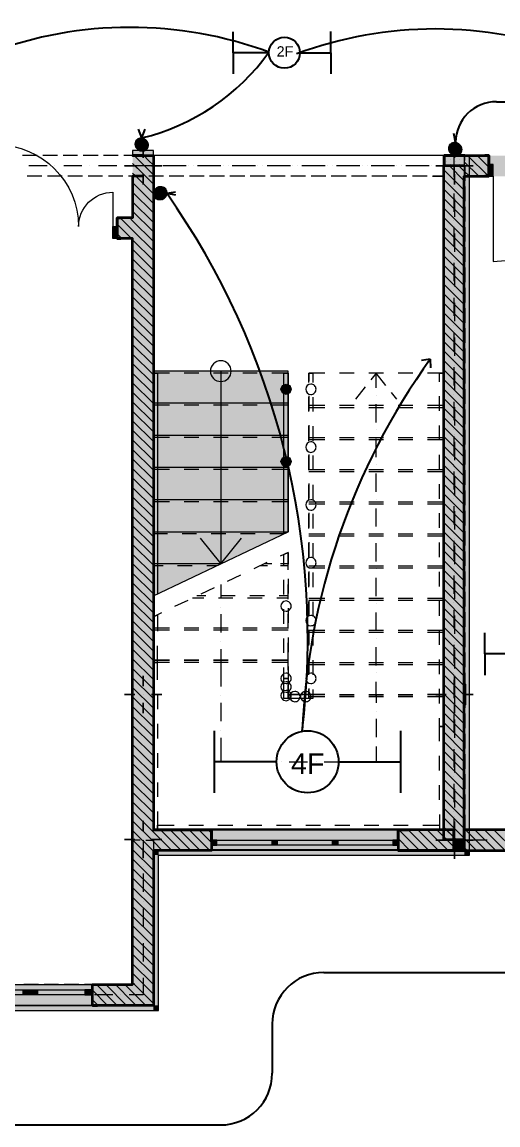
# Model space of a CAD drawing. Header units: inches. Extents: x 206002 to 410047, y 60394 to 83306.
# Drawn here: x 260475 to 265080, y 62708 to 73379 of the extents above; entities that cross this region are included whole.
import ezdxf

# ---------------------------------------------------------------- set-up
doc = ezdxf.new("R2010")
doc.units = ezdxf.units.IN
doc.header["$MEASUREMENT"] = 0
for name, color, linetype in [('LIGHTING', 1, 'Continuous'), ('PDF_Structural - Bearing', 7, 'Continuous'), ('PDF_Structural - Combined', 7, 'Continuous')]:
    doc.layers.add(name, color=color, linetype=linetype)
doc.styles.get("Standard").update_dxf_attribs({"font": 'arial.ttf'})

msp = doc.modelspace()

# ---------------------------------------------------------------- hatches: boundary and pattern name
at = {"layer": 'LIGHTING'}
h = msp.add_hatch(dxfattribs=at)
h.set_pattern_fill('ANSI31', color=1, angle=180)
h.set_pattern_definition([(225, (512847.20538, 143419.25183), (0.08838834765, -0.08838834765), [])])
h.paths.add_polyline_path([(261571, 72195, 0.319475), (261613, 72134), (261655, 72134, 0.319475), (261698, 72195, 1)])
h = msp.add_hatch(dxfattribs=at)
h.set_pattern_fill('ANSI31', color=1, angle=180)
h.set_pattern_definition([(225, (515880.87858, 143376.92848), (0.08838834765, -0.08838834765), [])])
h.paths.add_polyline_path([(264604, 72152, 0.319475), (264647, 72092), (264689, 72092, 0.319475), (264732, 72152, 1)])
h = msp.add_hatch(dxfattribs=at)
h.set_pattern_fill('ANSI31', color=1, angle=90)
h.set_pattern_definition([(135, (333036.76433, -179490.18354), (-0.08838834765, -0.08838834765), [])])
h.paths.add_polyline_path([(261812, 71786, 0.319475), (261752, 71744), (261752, 71702, 0.319475), (261812, 71659, 1)])
at = {"layer": 'PDF_Structural - Bearing', "true_color": 0xffffff, "transparency": 33554559}
for points in [[(264759, 72087), (264754, 72087), (264754, 71987), (264558, 71987), (264558, 72087), (264759, 72087)], [(264759, 72087), (264754, 72087), (264754, 71987), (264558, 71987), (264558, 72087), (264759, 72087)], [(261746, 65565), (262309, 65565), (262309, 65465), (262309, 65414), (262309, 65364), (261746, 65364)], [(262309, 65565), (264114, 65565), (264114, 65465), (264114, 65414), (264114, 65364), (262309, 65364), (262309, 65414), (262309, 65465)], [(264654, 65364), (264114, 65364), (264114, 65414), (264114, 65465), (264114, 65565), (264654, 65565)], [(264754, 65565), (265610, 65565), (265610, 65515), (265610, 65465), (265610, 65364), (264754, 65364)]]:
    msp.add_hatch(color=7, dxfattribs=at).paths.add_polyline_path(points)
at = {"layer": 'PDF_Structural - Combined', "true_color": 0xffffff, "transparency": 33554559}
for points in [[(263029, 69776), (263065, 69791), (263079, 69826), (263065, 69862), (263029, 69876), (262994, 69862), (262979, 69826), (262994, 69791)], [(263029, 69077), (263065, 69091), (263079, 69127), (263065, 69162), (263029, 69177), (262994, 69162), (262979, 69127), (262994, 69091)]]:
    msp.add_hatch(color=7, dxfattribs=at).paths.add_polyline_path(points)

# ---------------------------------------------------------------- linework, layer by layer
at = {"layer": 'LIGHTING'}
for p, q in [((262518, 73082), (262518, 73284)), ((263464, 73082), (263464, 73287)), ((262864, 73082), (262518, 73082)), ((262518, 73082), (262518, 72878)), ((263164, 73082), (263464, 73082)), ((263464, 73082), (263464, 72878)), ((265065, 72607), (271668, 72607)), ((265065, 72607), (265065, 72607)), ((261634, 72259), (261602, 72343)), ((261634, 72259), (261667, 72343)), ((264668, 72216), (264654, 72301)), ((261876, 71723), (261961, 71737)), ((261876, 71723), (261961, 71709)), ((264425, 70119), (264341, 70105)), ((264425, 70119), (264341, 70105)), ((264425, 70119), (264341, 70105)), ((264425, 70119), (264428, 70034)), ((264425, 70119), (264428, 70034)), ((264425, 70119), (264428, 70034)), ((264954, 67265), (264954, 67469)), ((265254, 67265), (264954, 67265)), ((264954, 67265), (264954, 67060)), ((262333, 66522), (262333, 65922)), ((264138, 66522), (264138, 65922)), ((262938, 66222), (262333, 66222)), ((263538, 66222), (264138, 66222)), ((263396, 64184), (265346, 64184)), ((262896, 63684), (262896, 63208)), ((258070, 62708), (262396, 62708))]:
    msp.add_line(p, q, dxfattribs=at)
for centre, radius in [((263014, 73082), 150), ((263238, 66222), 300)]:
    msp.add_circle(centre, radius, dxfattribs=at)
for centre, radius, start, end in [((261522, 69455), 3873, 69.6965, 110.524), ((264474, 69454), 3858, 69.6122, 110.3878), ((261139, 74319), 2119, 283.5077, 324.4782), ((265062, 72216), 392, 89.4707, 180), ((255748, 67413), 7491, 353.1341, 35.1209), ((269815, 66251), 6634, 144.3356, 177.7049), ((263396, 63684), 500, 90, 180), ((262396, 63208), 500, 270, 0)]:
    msp.add_arc(centre, radius, start, end, dxfattribs=at)
at = {"layer": 'PDF_Structural - Bearing', "lineweight": 18}
msp.add_lwpolyline([(271070, 74293), (240590, 74293), (240590, 81254), (237582, 81254), (237582, 74293), (207102, 74293), (207102, 65369), (216627, 65369), (216627, 63865), (261746, 63865), (261746, 65369), (271070, 65369)], close=True, dxfattribs=at)
for points in [[(260232, 71400), (260232, 72190, -0.414212), (261022, 71400, -0.414195), (261355, 71733), (261355, 71400)], [(265032, 71887), (265032, 71064, 0.414237), (265854, 71887)]]:
    msp.add_lwpolyline(points, format="xyb", dxfattribs=at)
for points in [[(261746, 72087), (261746, 72137), (261545, 72137), (261545, 72087), (261654, 72087)], [(261746, 63951), (261746, 63865), (216627, 63865), (216627, 63815), (261796, 63815), (261796, 63865), (261796, 65319), (264754, 65319), (264804, 65319), (264804, 72087), (264754, 72087), (264754, 65369), (261796, 65369), (261746, 65369), (261746, 63865), (261668, 63865)], [(260621, 72087), (260480, 72087)], [(260817, 72087), (260676, 72087)], [(261013, 72087), (260872, 72087)], [(261210, 72087), (261068, 72087)], [(261406, 72087), (261264, 72087)], [(261602, 72087), (261460, 72087)], [(261798, 72087), (261656, 72087)], [(261850, 72087), (261708, 72087)], [(261994, 72087), (261853, 72087)], [(262046, 72087), (261905, 72087)], [(262190, 72087), (262049, 72087)], [(262242, 72087), (262101, 72087)], [(262386, 72087), (262245, 72087)], [(262438, 72087), (262297, 72087)], [(262582, 72087), (262441, 72087)], [(262635, 72087), (262493, 72087)], [(262779, 72087), (262637, 72087)], [(262831, 72087), (262689, 72087)], [(262975, 72087), (262833, 72087)], [(263027, 72087), (262885, 72087)], [(263171, 72087), (263029, 72087)], [(263223, 72087), (263081, 72087)], [(263367, 72087), (263225, 72087)], [(263419, 72087), (263278, 72087)], [(263563, 72087), (263422, 72087)], [(263615, 72087), (263474, 72087)], [(263759, 72087), (263618, 72087)], [(263811, 72087), (263670, 72087)], [(263955, 72087), (263814, 72087)], [(264007, 72087), (263866, 72087)], [(264152, 72087), (264010, 72087)], [(264204, 72087), (264062, 72087)], [(264348, 72087), (264206, 72087)], [(264400, 72087), (264258, 72087)], [(264544, 72087), (264402, 72087)], [(264596, 72087), (264454, 72087)], [(264553, 72087), (264626, 72087)], [(264659, 72087), (264598, 72087)], [(264759, 72039), (264759, 72087), (264650, 72087)], [(264681, 72087), (264754, 72087)], [(264754, 72082), (264754, 72037)], [(264754, 71982), (264754, 71841)], [(264759, 71985), (264759, 71843)], [(260667, 71887), (260525, 71887)], [(260863, 71887), (260721, 71887)], [(261059, 71887), (260917, 71887)], [(261255, 71887), (261114, 71887)], [(261451, 71887), (261310, 71887)], [(261647, 71887), (261506, 71887)], [(261649, 71887), (261545, 71887)], [(261843, 71887), (261702, 71887)], [(261845, 71887), (261704, 71887)], [(262040, 71887), (261898, 71887)], [(262041, 71887), (261900, 71887)], [(262236, 71887), (262094, 71887)], [(262238, 71887), (262096, 71887)], [(262432, 71887), (262290, 71887)], [(262434, 71887), (262292, 71887)], [(262628, 71887), (262486, 71887)], [(262630, 71887), (262488, 71887)], [(262824, 71887), (262683, 71887)], [(262826, 71887), (262684, 71887)], [(263020, 71887), (262879, 71887)], [(263022, 71887), (262881, 71887)], [(263216, 71887), (263075, 71887)], [(263218, 71887), (263077, 71887)], [(263412, 71887), (263271, 71887)], [(263414, 71887), (263273, 71887)], [(263608, 71887), (263467, 71887)], [(263610, 71887), (263469, 71887)], [(263805, 71887), (263663, 71887)], [(263807, 71887), (263665, 71887)], [(264001, 71887), (263859, 71887)], [(264003, 71887), (263861, 71887)], [(264197, 71887), (264055, 71887)], [(264199, 71887), (264057, 71887)], [(264393, 71887), (264252, 71887)], [(264395, 71887), (264253, 71887)], [(264448, 71887), (264553, 71887), (264450, 71887)], [(264553, 71887), (264553, 71841)], [(264558, 71887), (264558, 71841)], [(264553, 71786), (264553, 71645)], [(264558, 71786), (264558, 71645)], [(264754, 71786), (264754, 71644)], [(264759, 71789), (264759, 71647)], [(264553, 71590), (264553, 71449)], [(264558, 71590), (264558, 71449)], [(264754, 71590), (264754, 71448)], [(264759, 71592), (264759, 71451)], [(264553, 71394), (264553, 71253)], [(264558, 71394), (264558, 71253)], [(264754, 71394), (264754, 71252)], [(264759, 71396), (264759, 71255)], [(264553, 71198), (264553, 71056)], [(264558, 71198), (264558, 71056)], [(264754, 71198), (264754, 71056)], [(264759, 71200), (264759, 71059)], [(264553, 71002), (264553, 70860)], [(264558, 71002), (264558, 70860)], [(264754, 71001), (264754, 70860)], [(264759, 71004), (264759, 70863)], [(264553, 70806), (264553, 70664)], [(264558, 70806), (264558, 70664)], [(264754, 70805), (264754, 70664)], [(264759, 70808), (264759, 70666)], [(264553, 70610), (264553, 70468)], [(264558, 70610), (264558, 70468)], [(264754, 70609), (264754, 70468)], [(264759, 70612), (264759, 70470)], [(264553, 70413), (264553, 70272)], [(264558, 70413), (264558, 70272)], [(264754, 70413), (264754, 70272)], [(264759, 70416), (264759, 70274)], [(264553, 70217), (264553, 70076)], [(264558, 70217), (264558, 70076)], [(264754, 70217), (264754, 70076)], [(264759, 70220), (264759, 70078)], [(264553, 70021), (264553, 69880)], [(264558, 70021), (264558, 69880)], [(264754, 70021), (264754, 69879)], [(264759, 70023), (264759, 69882)], [(264553, 69825), (264553, 69684)], [(264558, 69825), (264558, 69684)], [(264754, 69825), (264754, 69683)], [(264759, 69827), (264759, 69686)], [(264553, 69629), (264553, 69487)], [(264558, 69629), (264558, 69487)], [(264754, 69629), (264754, 69487)], [(264759, 69631), (264759, 69490)], [(264553, 69433), (264553, 69291)], [(264558, 69433), (264558, 69291)], [(264754, 69432), (264754, 69291)], [(264759, 69435), (264759, 69293)], [(264553, 69237), (264553, 69095)], [(264558, 69237), (264558, 69095)], [(264754, 69236), (264754, 69095)], [(264759, 69239), (264759, 69097)], [(264553, 69041), (264553, 68899)], [(264558, 69041), (264558, 68899)], [(264754, 69040), (264754, 68899)], [(264759, 69043), (264759, 68901)], [(264553, 68844), (264553, 68703)], [(264558, 68844), (264558, 68703)], [(264754, 68844), (264754, 68703)], [(264759, 68847), (264759, 68705)], [(264553, 68648), (264553, 68507)], [(264558, 68648), (264558, 68507)], [(264754, 68648), (264754, 68507)], [(264759, 68650), (264759, 68509)], [(264553, 68452), (264553, 68311)], [(264558, 68452), (264558, 68311)], [(264754, 68452), (264754, 68310)], [(264759, 68454), (264759, 68313)], [(264553, 68256), (264553, 68114)], [(264558, 68256), (264558, 68114)], [(264754, 68256), (264754, 68114)], [(264759, 68258), (264759, 68117)], [(264553, 68060), (264553, 67918)], [(264558, 68060), (264558, 67918)], [(264754, 68060), (264754, 67918)], [(264759, 68062), (264759, 67921)], [(264553, 67864), (264553, 67722)], [(264558, 67864), (264558, 67722)], [(264754, 67863), (264754, 67722)], [(264759, 67866), (264759, 67724)], [(264553, 67668), (264553, 67526)], [(264558, 67668), (264558, 67526)], [(264754, 67667), (264754, 67526)], [(264759, 67670), (264759, 67528)], [(264553, 67471), (264553, 67330)], [(264558, 67471), (264558, 67330)], [(264754, 67471), (264754, 67330)], [(264759, 67474), (264759, 67332)], [(264553, 67275), (264553, 67134)], [(264558, 67275), (264558, 67134)], [(264754, 67275), (264754, 67134)], [(264759, 67278), (264759, 67136)], [(264553, 67079), (264553, 66938)], [(264558, 67079), (264558, 66938)], [(264754, 67079), (264754, 66937)], [(264759, 67081), (264759, 66940)], [(264553, 66883), (264553, 66742)], [(264558, 66883), (264558, 66742)], [(264754, 66883), (264754, 66741)], [(264759, 66885), (264759, 66744)], [(264553, 66687), (264553, 66546)], [(264558, 66687), (264558, 66546)], [(264754, 66687), (264754, 66545)], [(264759, 66689), (264759, 66548)], [(264553, 66491), (264553, 66349)], [(264558, 66491), (264558, 66349)], [(264754, 66491), (264754, 66349)], [(264759, 66493), (264759, 66352)], [(264553, 66295), (264553, 66153)], [(264558, 66295), (264558, 66153)], [(264754, 66294), (264754, 66153)], [(264759, 66297), (264759, 66155)], [(264553, 66099), (264553, 65957)], [(264558, 66099), (264558, 65957)], [(264754, 66098), (264754, 65957)], [(264759, 66101), (264759, 65959)], [(264553, 65902), (264553, 65761)], [(264558, 65902), (264558, 65761)], [(264754, 65902), (264754, 65761)], [(264759, 65905), (264759, 65763)], [(264553, 65706), (264553, 65565)], [(264558, 65706), (264558, 65565)], [(264754, 65706), (264754, 65565)], [(264759, 65709), (264759, 65567)], [(264843, 65565), (264754, 65565), (264754, 65492)], [(265039, 65565), (264897, 65565)], [(261618, 65465), (261545, 65465), (261545, 65381)], [(261673, 65465), (261746, 65465), (261746, 65379)], [(264553, 65510), (264553, 65465), (264626, 65465)], [(264558, 65510), (264558, 65465), (264631, 65465)], [(264754, 65510), (264754, 65465), (264681, 65465)], [(264759, 65512), (264759, 65465), (264686, 65465)], [(264845, 65364), (264754, 65364), (264754, 65437)], [(261545, 65326), (261545, 65185)], [(261746, 65324), (261746, 65183)], [(265041, 65364), (264899, 65364)], [(261545, 65130), (261545, 64989)], [(261746, 65128), (261746, 64987)], [(261545, 64934), (261545, 64793)], [(261746, 64932), (261746, 64790)], [(261545, 64738), (261545, 64597)], [(261746, 64736), (261746, 64594)], [(261545, 64542), (261545, 64400)], [(261746, 64540), (261746, 64398)], [(261545, 64346), (261545, 64204)], [(261746, 64344), (261746, 64202)], [(261545, 64150), (261545, 64066), (261472, 64066)], [(261746, 64147), (261746, 64006)], [(260633, 64066), (260491, 64066)], [(260829, 64066), (260688, 64066)], [(261025, 64066), (260884, 64066)], [(261221, 64066), (261080, 64066)], [(261418, 64066), (261276, 64066)], [(260633, 63865), (260491, 63865)], [(260829, 63865), (260688, 63865)], [(261025, 63865), (260884, 63865)], [(261221, 63865), (261080, 63865)], [(261418, 63865), (261276, 63865)], [(261614, 63865), (261472, 63865)]]:
    msp.add_lwpolyline(points, dxfattribs=at)
at = {"layer": 'PDF_Structural - Bearing', "lineweight": 0}
for points in [[(261646, 72167), (261646, 72067)], [(264659, 72167), (264659, 72067)], [(261465, 71987), (261565, 71987)], [(261826, 71987), (261726, 71987)], [(264478, 71987), (264578, 71987)], [(264839, 71987), (264739, 71987)], [(261646, 71806), (261646, 71907)], [(264659, 71806), (264659, 71907)], [(261646, 67054), (261646, 66954)], [(264659, 67054), (264659, 66954)], [(264659, 67054), (264659, 66954)], [(261465, 66873), (261565, 66873)], [(261826, 66873), (261726, 66873)], [(264478, 66873), (264578, 66873)], [(264478, 66873), (264578, 66873)], [(264839, 66873), (264739, 66873)], [(264839, 66873), (264739, 66873)], [(261646, 66693), (261646, 66793)], [(264659, 66693), (264659, 66793)], [(264659, 66693), (264659, 66793)], [(261646, 65650), (261646, 65550)], [(264659, 65645), (264659, 65545)], [(261465, 65470), (261565, 65470)], [(261826, 65470), (261726, 65470)], [(264478, 65465), (264578, 65465)], [(264839, 65465), (264739, 65465)], [(261646, 65289), (261646, 65389)], [(264659, 65284), (264659, 65384)]]:
    msp.add_lwpolyline(points, close=True, dxfattribs=at)
at = {"layer": 'PDF_Structural - Bearing', "lineweight": 35}
for points in [[(261646, 72087), (261545, 72087), (261746, 72087), (261746, 71887), (261746, 65565), (262309, 65565), (262309, 65465), (262309, 65414), (262309, 65364), (261746, 65364), (261746, 64066), (261746, 63865), (261156, 63865), (261206, 63865)], [(264754, 72087), (264992, 72087), (264992, 72002), (264992, 71887), (264954, 71887)], [(264759, 72087), (264759, 72087)], [(264759, 72087), (264759, 72087)], [(264992, 72087), (264954, 72087)], [(264754, 71987), (264553, 71987), (264553, 65470), (264754, 65470), (264754, 71887), (264992, 71887), (264992, 72002), (264992, 71887), (264954, 71887), (264992, 71887)], [(261646, 71887), (261545, 71887), (261545, 71485), (261395, 71485), (261432, 71485), (261395, 71485), (261432, 71485)], [(261156, 63865), (261156, 63966), (261156, 64016), (261156, 64066), (261545, 64066), (261545, 71285), (261395, 71285), (261395, 71400), (261395, 71285), (261432, 71285), (261395, 71285)], [(261432, 71285), (261395, 71285), (261395, 71400), (261395, 71485), (261395, 71400), (261395, 71485)], [(262309, 65465), (262309, 65565), (262209, 65565)], [(264114, 65465), (264114, 65565), (264214, 65565)]]:
    msp.add_lwpolyline(points, dxfattribs=at)
at = {"layer": 'PDF_Structural - Bearing', "lineweight": 9}
for points in [[(261746, 71902), (261653, 71994), (261561, 72087), (261646, 72002)], [(261746, 71994), (261699, 72041), (261653, 72087)], [(261746, 72086), (261745, 72087), (261745, 72087)], [(264786, 72087), (264987, 71887)], [(264879, 72087), (264992, 71974)], [(264971, 72087), (264992, 72066)], [(261607, 71948), (261545, 72010), (261646, 71910)], [(261746, 71810), (261669, 71887), (261607, 71948)], [(264553, 71951), (264754, 71751)], [(264610, 71987), (264754, 71843)], [(264702, 71987), (264754, 71935), (264803, 71887)], [(264754, 72027), (264895, 71887)], [(261746, 71717), (261577, 71887), (261561, 71902), (261545, 71918), (261577, 71887)], [(261545, 71826), (261746, 71625)], [(264553, 71859), (264754, 71659)], [(261545, 71734), (261746, 71533)], [(264553, 71767), (264754, 71567)], [(261545, 71641), (261746, 71441)], [(264553, 71675), (264754, 71474)], [(261545, 71549), (261746, 71349)], [(264553, 71583), (264754, 71382)], [(261395, 71423), (261533, 71285)], [(261425, 71485), (261545, 71365), (261746, 71164)], [(261517, 71485), (261545, 71457), (261746, 71257)], [(264553, 71491), (264754, 71290)], [(264553, 71399), (264754, 71198)], [(261395, 71331), (261441, 71285)], [(264553, 71306), (264754, 71106)], [(261545, 71273), (261746, 71072)], [(261545, 71181), (261746, 70980)], [(264553, 71214), (264754, 71014)], [(261545, 71088), (261746, 70888)], [(264553, 71122), (264754, 70921)], [(261545, 70996), (261746, 70796)], [(264553, 71030), (264754, 70829)], [(261545, 70904), (261746, 70704)], [(264553, 70938), (264754, 70737)], [(261545, 70812), (261746, 70611)], [(264553, 70845), (264754, 70645)], [(264553, 70753), (264754, 70553)], [(261545, 70720), (261746, 70519)], [(264553, 70661), (264754, 70461)], [(261545, 70628), (261746, 70427)], [(261545, 70535), (261746, 70335)], [(264553, 70569), (264754, 70369)], [(261545, 70443), (261746, 70243)], [(264553, 70477), (264754, 70276)], [(261545, 70351), (261746, 70151)], [(264553, 70385), (264754, 70184)], [(261545, 70259), (261746, 70058)], [(264553, 70293), (264754, 70092)], [(261545, 70167), (261746, 69966)], [(264553, 70200), (264754, 70000)], [(264553, 70108), (264754, 69908)], [(261545, 70075), (261746, 69874)], [(264553, 70016), (264754, 69815)], [(261545, 69982), (261746, 69782)], [(264553, 69924), (264754, 69723)], [(261545, 69890), (261746, 69690)], [(261545, 69798), (261746, 69598)], [(264553, 69832), (264754, 69631)], [(261545, 69706), (261746, 69505)], [(264553, 69739), (264754, 69539)], [(261545, 69614), (261746, 69413)], [(264553, 69647), (264754, 69447)], [(261545, 69522), (261746, 69321)], [(264553, 69555), (264754, 69355)], [(261545, 69429), (261746, 69229)], [(264553, 69463), (264754, 69263)], [(264553, 69371), (264754, 69170)], [(261545, 69337), (261746, 69137)], [(264553, 69279), (264754, 69078)], [(261545, 69245), (261746, 69045)], [(261545, 69153), (261746, 68952)], [(264553, 69187), (264754, 68986)], [(261545, 69061), (261746, 68860)], [(264553, 69094), (264754, 68894)], [(261545, 68969), (261746, 68768)], [(264553, 69002), (264754, 68802)], [(261545, 68876), (261746, 68676)], [(264553, 68910), (264754, 68709)], [(261545, 68784), (261746, 68584)], [(264553, 68818), (264754, 68617)], [(264553, 68726), (264754, 68525)], [(261545, 68692), (261746, 68492)], [(264553, 68634), (264754, 68433)], [(261545, 68600), (261746, 68399)], [(261545, 68508), (261746, 68307)], [(264553, 68541), (264754, 68341)], [(261545, 68416), (261746, 68215)], [(264553, 68449), (264754, 68249)], [(261545, 68323), (261746, 68123)], [(264553, 68357), (264754, 68156)], [(261545, 68231), (261746, 68031)], [(264553, 68265), (264754, 68064)], [(261545, 68139), (261746, 67939)], [(264553, 68173), (264754, 67972)], [(264553, 68080), (264754, 67880)], [(261545, 68047), (261746, 67846)], [(264553, 67988), (264754, 67788)], [(261545, 67955), (261746, 67754)], [(264553, 67896), (264754, 67696)], [(261545, 67863), (261746, 67662)], [(261545, 67770), (261746, 67570)], [(264553, 67804), (264754, 67603)], [(261545, 67678), (261746, 67478)], [(264553, 67712), (264754, 67511)], [(261545, 67586), (261746, 67386)], [(264553, 67620), (264754, 67419)], [(261545, 67494), (261746, 67293)], [(264553, 67528), (264754, 67327)], [(261545, 67402), (261746, 67201)], [(264553, 67435), (264754, 67235)], [(264553, 67343), (264754, 67143)], [(261545, 67310), (261746, 67109)], [(264553, 67251), (264754, 67050)], [(261545, 67217), (261746, 67017)], [(261545, 67125), (261746, 66925)], [(264553, 67159), (264754, 66958)], [(261545, 67033), (261746, 66833)], [(264553, 67067), (264754, 66866)], [(261545, 66941), (261746, 66740)], [(264553, 66974), (264754, 66774)], [(261545, 66849), (261746, 66648)], [(264553, 66882), (264754, 66682)], [(261545, 66757), (261746, 66556)], [(264553, 66790), (264754, 66590)], [(264553, 66698), (264754, 66497)], [(261545, 66664), (261746, 66464)], [(264553, 66606), (264754, 66405)], [(261545, 66572), (261746, 66372)], [(261545, 66480), (261746, 66280)], [(264553, 66514), (264754, 66313)], [(261545, 66388), (261746, 66187)], [(264553, 66422), (264754, 66221)], [(261545, 66296), (261746, 66095)], [(264553, 66329), (264754, 66129)], [(261545, 66204), (261746, 66003)], [(264553, 66237), (264754, 66037)], [(261545, 66111), (261746, 65911)], [(264553, 66145), (264754, 65944)], [(264553, 66053), (264754, 65852)], [(261545, 66019), (261746, 65819)], [(264553, 65961), (264754, 65760)], [(261545, 65927), (261746, 65727)], [(264553, 65868), (264754, 65668)], [(261545, 65835), (261746, 65634)], [(261545, 65743), (261746, 65542), (261924, 65364)], [(264553, 65776), (264754, 65576)], [(261545, 65651), (261746, 65450), (261832, 65364)], [(264553, 65684), (264754, 65484), (264873, 65364)], [(261545, 65558), (261746, 65358)], [(262016, 65364), (261815, 65565)], [(262108, 65364), (261908, 65565)], [(262200, 65364), (262000, 65565)], [(262292, 65364), (262092, 65565)], [(262309, 65440), (262184, 65565)], [(262309, 65532), (262276, 65565)], [(264320, 65364), (264120, 65565)], [(264412, 65364), (264212, 65565)], [(264504, 65364), (264304, 65565)], [(264597, 65364), (264396, 65565)], [(264654, 65400), (264488, 65565)], [(264553, 65592), (264676, 65470)], [(264654, 65492), (264580, 65565)], [(264965, 65364), (264765, 65565)], [(265058, 65364), (264857, 65565)], [(265150, 65364), (264949, 65565)], [(265242, 65364), (265041, 65565)], [(261545, 65466), (261746, 65266)], [(264228, 65364), (264114, 65479)], [(264553, 65500), (264584, 65470)], [(261545, 65374), (261746, 65174)], [(264136, 65364), (264114, 65387)], [(264781, 65364), (264754, 65392)], [(261545, 65282), (261746, 65081)], [(261545, 65190), (261746, 64989)], [(261545, 65098), (261746, 64897)], [(261545, 65005), (261746, 64805)], [(261545, 64913), (261746, 64713)], [(261545, 64821), (261746, 64621)], [(261545, 64729), (261746, 64528)], [(261545, 64637), (261746, 64436)], [(261545, 64545), (261746, 64344)], [(261545, 64452), (261746, 64252)], [(261545, 64360), (261746, 64160)], [(261545, 64268), (261746, 64068)], [(261746, 63975), (261655, 64066), (261545, 64176)], [(261195, 64066), (261395, 63865)], [(261287, 64066), (261487, 63865)], [(261579, 63865), (261545, 63899), (261379, 64066)], [(261672, 63865), (261545, 63992), (261471, 64066)], [(261746, 63883), (261563, 64066), (261545, 64084)], [(261156, 64012), (261303, 63865)], [(261156, 63920), (261211, 63865)]]:
    msp.add_lwpolyline(points, dxfattribs=at)
at = {"layer": 'PDF_Structural - Bearing', "lineweight": 35}
for points in [[(264558, 71987), (264558, 72087), (264759, 72087), (264558, 72087)], [(264954, 72087), (264992, 72087), (264992, 72002), (264992, 72087)], [(264754, 66974), (264759, 66974), (264759, 66773), (264754, 66773), (264759, 66773), (264759, 66974)], [(264754, 66974), (264759, 66974), (264759, 66773), (264754, 66773), (264759, 66773), (264759, 66974)], [(264114, 65565), (264114, 65465), (264114, 65414), (264114, 65364), (264654, 65364), (264654, 65565)], [(264754, 65364), (265610, 65364), (265610, 65465), (265610, 65515), (265610, 65565), (264754, 65565)], [(264754, 65364), (264654, 65364)]]:
    msp.add_lwpolyline(points, close=True, dxfattribs=at)
at = {"layer": 'PDF_Structural - Bearing', "lineweight": 15}
for points in [[(264580, 72078), (264580, 72078)], [(264580, 72078), (264580, 72078)], [(264580, 72028), (264580, 72028)], [(264580, 72028), (264580, 72028)], [(264624, 72053), (264624, 72053)], [(264624, 72053), (264624, 72053)], [(264667, 72078), (264667, 72078)], [(264667, 72078), (264667, 72078)], [(264667, 72028), (264667, 72028)], [(264667, 72028), (264667, 72028)], [(264711, 72053), (264711, 72053)], [(264711, 72053), (264711, 72053)], [(264624, 72003), (264624, 72003)], [(264624, 72003), (264624, 72003)], [(264711, 72003), (264711, 72003)], [(264711, 72003), (264711, 72003)], [(264754, 66965), (264754, 66965)], [(264754, 66965), (264754, 66965)], [(264754, 66965), (264754, 66965)], [(264754, 66965), (264754, 66965)], [(264754, 66914), (264754, 66914)], [(264754, 66914), (264754, 66914)], [(264754, 66914), (264754, 66914)], [(264754, 66914), (264754, 66914)], [(264754, 66864), (264754, 66864)], [(264754, 66864), (264754, 66864)], [(264754, 66864), (264754, 66864)], [(264754, 66864), (264754, 66864)], [(264754, 66814), (264754, 66814)], [(264754, 66814), (264754, 66814)], [(264754, 66814), (264754, 66814)], [(264754, 66814), (264754, 66814)], [(264667, 65461), (264667, 65461)], [(264667, 65461), (264667, 65461)], [(264711, 65436), (264711, 65436)], [(264711, 65436), (264711, 65436)], [(264667, 65410), (264667, 65410)], [(264667, 65410), (264667, 65410)], [(264711, 65385), (264711, 65385)], [(264711, 65385), (264711, 65385)]]:
    msp.add_lwpolyline(points, dxfattribs=at)
at = {"layer": 'PDF_Structural - Bearing', "lineweight": 20}
for points in [[(264654, 72087), (264654, 71880)], [(260719, 71987), (260542, 71987)], [(260790, 71987), (260790, 71987)], [(261055, 71987), (260878, 71987)], [(261126, 71987), (261126, 71987)], [(261391, 71987), (261214, 71987)], [(261462, 71987), (261462, 71987)], [(261678, 71987), (261545, 71987)], [(261727, 71987), (261550, 71987)], [(261749, 71987), (261749, 71987)], [(261798, 71987), (261798, 71987)], [(262014, 71987), (261838, 71987)], [(262063, 71987), (261886, 71987)], [(262085, 71987), (262085, 71987)], [(262134, 71987), (262134, 71987)], [(262350, 71987), (262174, 71987)], [(262399, 71987), (262222, 71987)], [(262421, 71987), (262421, 71987)], [(262470, 71987), (262470, 71987)], [(262686, 71987), (262509, 71987)], [(262735, 71987), (262558, 71987)], [(262757, 71987), (262757, 71987)], [(262806, 71987), (262806, 71987)], [(263022, 71987), (262846, 71987)], [(263071, 71987), (262894, 71987)], [(263093, 71987), (263093, 71987)], [(263142, 71987), (263142, 71987)], [(263358, 71987), (263182, 71987)], [(263407, 71987), (263231, 71987)], [(263429, 71987), (263429, 71987)], [(263478, 71987), (263478, 71987)], [(263694, 71987), (263518, 71987)], [(263743, 71987), (263566, 71987)], [(263765, 71987), (263765, 71987)], [(263814, 71987), (263814, 71987)], [(264031, 71987), (263854, 71987)], [(264079, 71987), (263902, 71987)], [(264101, 71987), (264101, 71987)], [(264150, 71987), (264150, 71987)], [(264366, 71987), (264190, 71987)], [(264415, 71987), (264239, 71987)], [(264437, 71987), (264437, 71987)], [(264486, 71987), (264486, 71987)], [(264659, 71830), (264659, 71987), (264526, 71987)], [(264659, 71987), (264575, 71987)], [(264654, 71791), (264654, 71791)], [(264654, 71720), (264654, 71544)], [(264659, 71741), (264659, 71741)], [(264659, 71670), (264659, 71493)], [(264654, 71455), (264654, 71455)], [(264659, 71405), (264659, 71405)], [(264654, 71384), (264654, 71208)], [(264659, 71334), (264659, 71157)], [(264654, 71119), (264654, 71119)], [(264659, 71069), (264659, 71069)], [(264654, 71048), (264654, 70872)], [(264659, 70998), (264659, 70821)], [(264654, 70783), (264654, 70783)], [(264654, 70712), (264654, 70536)], [(264659, 70733), (264659, 70733)], [(264659, 70662), (264659, 70485)], [(264654, 70447), (264654, 70447)], [(264654, 70376), (264654, 70200)], [(264659, 70397), (264659, 70397)], [(264659, 70326), (264659, 70149)], [(264654, 70111), (264654, 70111)], [(264654, 70040), (264654, 69863)], [(264659, 70061), (264659, 70061)], [(264659, 69990), (264659, 69813)], [(264654, 69775), (264654, 69775)], [(264654, 69704), (264654, 69528)], [(264659, 69725), (264659, 69725)], [(264659, 69654), (264659, 69477)], [(264654, 69439), (264654, 69439)], [(264654, 69368), (264654, 69191)], [(264659, 69389), (264659, 69389)], [(264659, 69318), (264659, 69141)], [(264654, 69103), (264654, 69103)], [(264659, 69053), (264659, 69053)], [(264654, 69032), (264654, 68855)], [(264659, 68982), (264659, 68805)], [(264654, 68767), (264654, 68767)], [(264654, 68696), (264654, 68519)], [(264659, 68717), (264659, 68717)], [(264659, 68646), (264659, 68469)], [(264654, 68431), (264654, 68431)], [(264654, 68360), (264654, 68183)], [(264659, 68381), (264659, 68381)], [(264659, 68310), (264659, 68133)], [(264654, 68095), (264654, 68095)], [(264654, 68024), (264654, 67847)], [(264659, 68045), (264659, 68045)], [(264659, 67974), (264659, 67797)], [(264654, 67759), (264654, 67759)], [(264654, 67688), (264654, 67511)], [(264659, 67709), (264659, 67709)], [(264659, 67638), (264659, 67461)], [(264654, 67423), (264654, 67423)], [(264654, 67352), (264654, 67175)], [(264659, 67373), (264659, 67373)], [(264659, 67302), (264659, 67125)], [(264654, 67087), (264654, 67087)], [(264654, 67016), (264654, 66839)], [(264659, 67037), (264659, 67037)], [(264659, 66966), (264659, 66789)], [(264654, 66751), (264654, 66751)], [(264659, 66701), (264659, 66701)], [(264654, 66680), (264654, 66503)], [(264659, 66630), (264659, 66453)], [(264654, 66415), (264654, 66415)], [(264654, 66344), (264654, 66167)], [(264659, 66365), (264659, 66365)], [(264659, 66294), (264659, 66117)], [(264654, 66079), (264654, 66079)], [(264654, 66008), (264654, 65831)], [(264659, 66029), (264659, 66029)], [(264659, 65958), (264659, 65781)], [(264654, 65743), (264654, 65743)], [(264654, 65672), (264654, 65465)], [(264659, 65693), (264659, 65693)], [(264659, 65622), (264659, 65465)], [(261646, 65465), (261646, 65299)], [(264976, 65465), (264754, 65465)], [(265047, 65465), (265047, 65465)], [(261646, 65210), (261646, 65210)], [(261646, 65140), (261646, 64963)], [(261646, 64874), (261646, 64874)], [(261646, 64804), (261646, 64627)], [(261646, 64538), (261646, 64538)], [(261646, 64468), (261646, 64291)], [(261646, 64132), (261646, 63966), (261511, 63966)], [(261646, 64202), (261646, 64202)], [(260680, 63966), (260503, 63966)], [(260751, 63966), (260751, 63966)], [(261016, 63966), (260839, 63966)], [(261087, 63966), (261087, 63966)], [(261352, 63966), (261175, 63966)], [(261423, 63966), (261423, 63966)]]:
    msp.add_lwpolyline(points, dxfattribs=at)
at = {"layer": 'PDF_Structural - Bearing', "lineweight": 0}
for points in [[(261646, 71987), (261646, 71987)], [(261646, 71987), (261646, 71987)], [(264659, 71987), (264659, 71987)], [(264659, 71987), (264659, 71987)], [(261646, 66873), (261646, 66873)], [(261646, 66873), (261646, 66873)], [(264659, 66873), (264659, 66873)], [(264659, 66873), (264659, 66873)], [(264659, 66873), (264659, 66873)], [(264659, 66873), (264659, 66873)], [(261646, 65470), (261646, 65470)], [(261646, 65470), (261646, 65470)], [(264659, 65465), (264659, 65465)], [(264659, 65465), (264659, 65465)]]:
    msp.add_lwpolyline(points, dxfattribs=at)
at = {"layer": 'PDF_Structural - Bearing', "lineweight": 20}
for points in [[(264992, 71887), (265032, 71887), (265032, 72002), (264992, 72002)], [(261395, 71285), (261355, 71285), (261355, 71400), (261395, 71400)]]:
    msp.add_lwpolyline(points, close=True, dxfattribs=at)
at = {"layer": 'PDF_Structural - Bearing', "lineweight": 13}
for points in [[(262259, 65565), (262309, 65565), (262209, 65565)], [(264164, 65565), (264114, 65565), (264214, 65565)], [(262359, 65465), (262894, 65465)], [(262894, 65414), (262359, 65414)], [(262944, 65465), (263479, 65465)], [(263479, 65414), (262944, 65414)], [(263529, 65465), (264064, 65465)], [(264064, 65414), (263529, 65414)], [(260041, 64016), (260486, 64016)], [(260486, 63966), (260041, 63966)], [(260623, 64016), (261081, 64016)], [(261081, 63966), (260623, 63966)], [(261156, 63865), (261206, 63865)]]:
    msp.add_lwpolyline(points, dxfattribs=at)
for points in [[(262359, 65465), (262309, 65465), (262309, 65565), (262309, 65465), (262309, 65565), (264114, 65565), (264114, 65465), (264064, 65465), (264064, 65414), (264114, 65414), (264114, 65364), (262309, 65364), (262309, 65414), (262359, 65414)], [(264114, 65465), (264114, 65565)], [(262309, 65414), (262309, 65465)], [(262919, 65465), (262944, 65465), (262944, 65414), (262919, 65414), (262894, 65414), (262894, 65465)], [(263504, 65465), (263529, 65465), (263529, 65414), (263504, 65414), (263479, 65414), (263479, 65465)], [(264114, 65414), (264114, 65465)], [(259351, 64066), (261156, 64066), (261156, 64016), (261156, 63966), (261156, 64016), (261081, 64016), (261081, 63966), (261156, 63966), (261156, 63865), (259351, 63865), (259351, 63966), (259351, 64016)], [(260554, 64016), (260623, 64016), (260623, 63966), (260554, 63966), (260486, 63966), (260486, 64016)]]:
    msp.add_lwpolyline(points, close=True, dxfattribs=at)
at = {"layer": 'PDF_Structural - Bearing', "color": 7, "lineweight": 0, "true_color": 0xffffff, "transparency": 33554559}
for points in [[(261545, 72087), (261545, 72137), (261746, 72087), (261746, 72137)], [(261746, 71887), (261545, 71887), (261746, 72087)], [(261545, 72087), (261746, 72087), (261545, 71887)], [(261545, 71887), (261545, 72087), (261646, 71887), (261646, 72087)], [(264804, 65369), (264754, 65369), (264804, 72087), (264754, 72087)], [(264754, 72087), (264992, 72087), (264754, 71887), (264992, 71887)], [(264992, 71887), (264992, 72087), (265894, 71887), (265894, 72087)], [(264754, 65470), (264553, 65470), (264754, 71987), (264553, 71987)], [(264992, 71887), (265032, 71887), (264992, 72002), (265032, 72002)], [(261545, 71887), (261746, 71887), (261545, 64066), (261746, 64066)], [(261395, 71285), (261395, 71400), (261355, 71285), (261355, 71400)], [(261545, 71285), (261395, 71285), (261545, 71485), (261395, 71485)], [(264754, 66974), (264759, 66974), (264754, 66773), (264759, 66773)], [(264754, 66974), (264759, 66974), (264754, 66773), (264759, 66773)], [(264754, 66974), (264759, 66974), (264754, 66773), (264759, 66773)], [(264754, 66974), (264759, 66974), (264754, 66773), (264759, 66773)], [(262309, 65465), (262309, 65414), (262359, 65465), (262359, 65414)], [(262894, 65414), (262894, 65465), (262359, 65414), (262359, 65465)], [(262919, 65414), (262919, 65465), (262894, 65414), (262894, 65465)], [(262919, 65465), (262919, 65414), (262944, 65465), (262944, 65414)], [(263479, 65414), (263479, 65465), (262944, 65414), (262944, 65465)], [(263504, 65414), (263504, 65465), (263479, 65414), (263479, 65465)], [(263504, 65465), (263504, 65414), (263529, 65465), (263529, 65414)], [(264064, 65414), (264064, 65465), (263529, 65414), (263529, 65465)], [(264114, 65414), (264114, 65465), (264064, 65414), (264064, 65465)], [(264754, 65364), (264654, 65364), (264754, 65470), (264654, 65470)], [(264754, 65364), (264654, 65364), (264754, 65470), (264654, 65470)], [(261796, 65319), (261746, 65369), (261796, 65369)], [(261796, 65319), (261746, 65319), (261746, 65369)], [(261746, 65319), (261796, 65319), (261746, 63865), (261796, 63865)], [(264754, 65369), (264754, 65319), (261796, 65369), (261796, 65319)], [(264754, 65369), (264804, 65319), (264754, 65319)], [(264754, 65369), (264804, 65369), (264804, 65319)], [(259351, 63865), (259351, 64066), (261156, 63865), (261156, 64066)], [(261545, 64066), (261545, 63865), (261156, 64066), (261156, 63865)], [(261545, 64066), (261746, 64066), (261746, 63865)], [(261545, 64066), (261746, 63865), (261545, 63865)], [(260486, 63966), (260486, 64016), (260041, 63966), (260041, 64016)], [(260554, 63966), (260554, 64016), (260486, 63966), (260486, 64016)], [(260554, 64016), (260554, 63966), (260623, 64016), (260623, 63966)], [(261081, 63966), (261081, 64016), (260623, 63966), (260623, 64016)], [(261156, 63966), (261156, 64016), (261081, 63966), (261081, 64016)], [(261746, 63865), (261746, 63815), (216627, 63865), (216627, 63815)], [(261746, 63865), (261796, 63865), (261796, 63815)], [(261746, 63865), (261796, 63815), (261746, 63815)]]:
    msp.add_solid(points, dxfattribs=at)
at = {"layer": 'PDF_Structural - Bearing', "lineweight": 0, "transparency": 33554559}
for points in [[(261545, 72087), (261746, 72087), (261545, 71887), (261746, 71887)], [(264553, 72087), (264754, 72087), (264553, 71887), (264754, 71887)], [(261746, 66974), (261746, 66773), (261545, 66974), (261545, 66773)], [(264754, 66974), (264754, 66773), (264553, 66974), (264553, 66773)], [(261746, 65570), (261746, 65369), (261545, 65570), (261545, 65369)], [(264754, 65570), (264754, 65369), (264553, 65570), (264553, 65369)]]:
    msp.add_solid(points, dxfattribs=at)
at = {"layer": 'PDF_Structural - Combined', "lineweight": 9}
for points in [[(263049, 70002), (261746, 70002), (261746, 67826), (263049, 68447)], [(263029, 69776), (262994, 69791), (262979, 69826), (262994, 69862), (263029, 69876), (263065, 69862), (263079, 69826), (263065, 69791)], [(263029, 69077), (262994, 69091), (262979, 69127), (262994, 69162), (263029, 69177), (263065, 69162), (263079, 69127), (263065, 69091)], [(261746, 67204), (261903, 67204)], [(262044, 67204), (262185, 67204)], [(262327, 67204), (262468, 67204)], [(262610, 67204), (262751, 67204)], [(263009, 67029), (263049, 67029), (263049, 66833), (263009, 66833)], [(263049, 66833), (263049, 66873), (263250, 66873), (263250, 66833)], [(263689, 66853), (263548, 66853)], [(263972, 66853), (263831, 66853)], [(264255, 66853), (264114, 66853)]]:
    msp.add_lwpolyline(points, close=True, dxfattribs=at)
for points in [[(262398, 70102, 0.414379), (262297, 70002, 0.413996), (262398, 69901, 0.414362), (262498, 70002, 0.414745)], [(263220, 69826, 0.41399), (263270, 69776, 0.414722), (263320, 69826, 0.414734), (263270, 69876, 0.414002)], [(263220, 69267, 0.414001), (263270, 69216, 0.414734), (263320, 69267, 0.414734), (263270, 69317, 0.414001)], [(263220, 68707, 0.414001), (263270, 68657, 0.414734), (263320, 68707, 0.414734), (263270, 68757, 0.414002)], [(263220, 68148, 0.414001), (263270, 68098, 0.414734), (263320, 68148, 0.414734), (263270, 68198, 0.414002)], [(263079, 67728, 0.414734), (263029, 67778, 0.414001), (262979, 67728, 0.414002), (263029, 67678, 0.414734)], [(263220, 67588, 0.414001), (263270, 67538, 0.414733), (263320, 67588, 0.414734), (263270, 67638, 0.414001)], [(263079, 67029, 0.414734), (263029, 67079, 0.414001), (262979, 67029, 0.414001), (263029, 66979, 0.414734)], [(263220, 67029, 0.414001), (263270, 66979, 0.414734), (263320, 67029, 0.414734), (263270, 67079, 0.414001)], [(263079, 66946, 0.414734), (263029, 66996, 0.414002), (262979, 66946, 0.414002), (263029, 66896, 0.414734)], [(263079, 66863, 0.414734), (263029, 66913, 0.414002), (262979, 66863, 0.414002), (263029, 66813, 0.414734)], [(263114, 66903, 0.414001), (263064, 66853, 0.414001), (263114, 66803, 0.41478), (263165, 66853, 0.41478)], [(263220, 66903, 0.414002), (263170, 66853, 0.414002), (263220, 66803, 0.414734), (263270, 66853, 0.414734)]]:
    msp.add_lwpolyline(points, format="xyb", close=True, dxfattribs=at)
for points in [[(262398, 70002), (262398, 68137), (262598, 68387)], [(261746, 68447), (263049, 68447), (263009, 68428), (263009, 69982), (263049, 69982), (262893, 69982)], [(261903, 69982), (261746, 69982), (261786, 69982), (261786, 67845), (261746, 67826), (261746, 69982)], [(262185, 69982), (262044, 69982)], [(262468, 69982), (262327, 69982)], [(262751, 69982), (262610, 69982)], [(263049, 69982), (263049, 68447)], [(263406, 69982), (263250, 69982), (263250, 69903)], [(263250, 69893), (263250, 69982), (263290, 69982), (263290, 69893)], [(263689, 69982), (263548, 69982)], [(263972, 69982), (263831, 69982)], [(263996, 69863), (263902, 69982), (263850, 69917)], [(263902, 69841), (263902, 69982)], [(264255, 69982), (264114, 69982)], [(264553, 69903), (264553, 69982), (264397, 69982)], [(264513, 69899), (264513, 69982), (264553, 69982), (264553, 69899)], [(263796, 69849), (263701, 69731)], [(264102, 69731), (264051, 69795)], [(263049, 69691), (261746, 69691)], [(263250, 69762), (263250, 69620)], [(263250, 69610), (263250, 69751)], [(263290, 69751), (263290, 69610)], [(263902, 69770), (263902, 69770)], [(263902, 69505), (263902, 69682)], [(264513, 69616), (264513, 69758)], [(264553, 69620), (264553, 69762)], [(264553, 69758), (264553, 69616)], [(261903, 69671), (261746, 69671)], [(262185, 69671), (262044, 69671)], [(262468, 69671), (262327, 69671)], [(262751, 69671), (262610, 69671)], [(263049, 69671), (262893, 69671)], [(263250, 69671), (263406, 69671)], [(263250, 69651), (263406, 69651)], [(263548, 69671), (263689, 69671)], [(263548, 69651), (263689, 69651)], [(263831, 69671), (263972, 69671)], [(263831, 69651), (263972, 69651)], [(264114, 69671), (264255, 69671)], [(264114, 69651), (264255, 69651)], [(264397, 69671), (264553, 69671)], [(264397, 69651), (264553, 69651)], [(263250, 69479), (263250, 69337)], [(263250, 69327), (263250, 69469)], [(263290, 69469), (263290, 69327)], [(264513, 69333), (264513, 69475)], [(264553, 69337), (264553, 69479)], [(264553, 69475), (264553, 69333)], [(263049, 69380), (261746, 69380)], [(263902, 69434), (263902, 69434)], [(261903, 69360), (261746, 69360)], [(262185, 69360), (262044, 69360)], [(262468, 69360), (262327, 69360)], [(262751, 69360), (262610, 69360)], [(263049, 69360), (262893, 69360)], [(263250, 69360), (263406, 69360)], [(263250, 69340), (263406, 69340)], [(263548, 69360), (263689, 69360)], [(263548, 69340), (263689, 69340)], [(263831, 69360), (263972, 69360)], [(263831, 69340), (263972, 69340)], [(263902, 69169), (263902, 69346)], [(264114, 69360), (264255, 69360)], [(264114, 69340), (264255, 69340)], [(264397, 69360), (264553, 69360)], [(264397, 69340), (264553, 69340)], [(263250, 69196), (263250, 69054)], [(263250, 69044), (263250, 69186)], [(263290, 69186), (263290, 69044)], [(264513, 69050), (264513, 69192)], [(264553, 69054), (264553, 69196)], [(264553, 69192), (264553, 69050)], [(263049, 69069), (261746, 69069)], [(261903, 69049), (261746, 69049)], [(262185, 69049), (262044, 69049)], [(262468, 69049), (262327, 69049)], [(262751, 69049), (262610, 69049)], [(263049, 69049), (262893, 69049)], [(263250, 69049), (263406, 69049)], [(263548, 69049), (263689, 69049)], [(263831, 69049), (263972, 69049)], [(263902, 69098), (263902, 69098)], [(264114, 69049), (264255, 69049)], [(264397, 69049), (264553, 69049)], [(263250, 69029), (263406, 69029)], [(263548, 69029), (263689, 69029)], [(263831, 69029), (263972, 69029)], [(263902, 68833), (263902, 69010)], [(264114, 69029), (264255, 69029)], [(264397, 69029), (264553, 69029)], [(263250, 68913), (263250, 68771)], [(263250, 68761), (263250, 68903)], [(263290, 68903), (263290, 68761)], [(264513, 68767), (264513, 68909)], [(264553, 68771), (264553, 68913)], [(264553, 68909), (264553, 68767)], [(263049, 68758), (261746, 68758)], [(261903, 68738), (261746, 68738)], [(262185, 68738), (262044, 68738)], [(262468, 68738), (262327, 68738)], [(262751, 68738), (262610, 68738)], [(263049, 68738), (262893, 68738)], [(263250, 68738), (263406, 68738)], [(263548, 68738), (263689, 68738)], [(263831, 68738), (263972, 68738)], [(263902, 68762), (263902, 68762)], [(264114, 68738), (264255, 68738)], [(264397, 68738), (264553, 68738)], [(263250, 68718), (263406, 68718)], [(263250, 68630), (263250, 68488)], [(263250, 68478), (263250, 68620)], [(263290, 68620), (263290, 68478)], [(263548, 68718), (263689, 68718)], [(263831, 68718), (263972, 68718)], [(263902, 68497), (263902, 68674)], [(264114, 68718), (264255, 68718)], [(264397, 68718), (264553, 68718)], [(264513, 68484), (264513, 68626)], [(264553, 68488), (264553, 68630)], [(264553, 68626), (264553, 68484)], [(261881, 68427), (261746, 68427)], [(262164, 68427), (262023, 68427)], [(262447, 68427), (262306, 68427)], [(262730, 68427), (262589, 68427)], [(263007, 68427), (262872, 68427)], [(263250, 68427), (263406, 68427)], [(263250, 68407), (263406, 68407)], [(263548, 68427), (263689, 68427)], [(263548, 68407), (263689, 68407)], [(263831, 68427), (263972, 68427)], [(263831, 68407), (263972, 68407)], [(263902, 68426), (263902, 68426)], [(264114, 68427), (264255, 68427)], [(264114, 68407), (264255, 68407)], [(264397, 68427), (264553, 68427)], [(264397, 68407), (264553, 68407)], [(262197, 68387), (262398, 68137), (261746, 68137)], [(263250, 68347), (263250, 68205)], [(263250, 68195), (263250, 68337)], [(263290, 68337), (263290, 68195)], [(263902, 68161), (263902, 68338)], [(264513, 68201), (264513, 68343)], [(264553, 68205), (264553, 68347)], [(264553, 68343), (264553, 68201)], [(263049, 68079), (263049, 68247), (262972, 68210)], [(263009, 68124), (263009, 68228), (263049, 68247), (263049, 68133)], [(261839, 68117), (261746, 68117)], [(262121, 68117), (261980, 68117)], [(262356, 68117), (262263, 68117)], [(262845, 68149), (262717, 68088)], [(262849, 68117), (262776, 68117)], [(262891, 68137), (262818, 68137)], [(263049, 68137), (262976, 68137)], [(263049, 68117), (262976, 68117)], [(263250, 68117), (263406, 68117)], [(263250, 68097), (263406, 68097)], [(263548, 68117), (263689, 68117)], [(263548, 68097), (263689, 68097)], [(263831, 68117), (263972, 68117)], [(263831, 68097), (263972, 68097)], [(263902, 68090), (263902, 68090)], [(264114, 68117), (264255, 68117)], [(264114, 68097), (264255, 68097)], [(264397, 68117), (264553, 68117)], [(264397, 68097), (264553, 68097)], [(262589, 68027), (262461, 67967)], [(263009, 67841), (263009, 67982)], [(263049, 67992), (263049, 67850)], [(263250, 68064), (263250, 67922)], [(263250, 67912), (263250, 68054)], [(263290, 68054), (263290, 67912)], [(263902, 67825), (263902, 68002)], [(264513, 67918), (264513, 68060)], [(264553, 67922), (264553, 68064)], [(264553, 68060), (264553, 67918)], [(262334, 67906), (262206, 67845)], [(262398, 67936), (262398, 67808)], [(263049, 67796), (263049, 67938)], [(262078, 67784), (261951, 67723)], [(262233, 67806), (262124, 67806)], [(262254, 67826), (262166, 67826)], [(262516, 67806), (262375, 67806)], [(262537, 67826), (262396, 67826)], [(262799, 67806), (262658, 67806)], [(262820, 67826), (262679, 67826)], [(263049, 67806), (262941, 67806)], [(263049, 67826), (262962, 67826)], [(263250, 67806), (263406, 67806)], [(263250, 67786), (263406, 67786)], [(263250, 67781), (263250, 67639)], [(263250, 67629), (263250, 67771)], [(263290, 67771), (263290, 67629)], [(263548, 67806), (263689, 67806)], [(263548, 67786), (263689, 67786)], [(263831, 67806), (263972, 67806)], [(263831, 67786), (263972, 67786)], [(264114, 67806), (264255, 67806)], [(264114, 67786), (264255, 67786)], [(264397, 67806), (264553, 67806)], [(264397, 67786), (264553, 67786)], [(264513, 67635), (264513, 67777)], [(264553, 67639), (264553, 67781)], [(264553, 67777), (264553, 67635)], [(261823, 67662), (261746, 67625), (261746, 67486)], [(262398, 67719), (262398, 67719)], [(263009, 67558), (263009, 67699)], [(263049, 67709), (263049, 67567)], [(263049, 67513), (263049, 67655)], [(263902, 67754), (263902, 67754)], [(263902, 67489), (263902, 67666)], [(261746, 67476), (261746, 67625), (261786, 67644), (261786, 67485)], [(262398, 67649), (262398, 67472)], [(261903, 67515), (261746, 67515)], [(261903, 67495), (261746, 67495)], [(262185, 67515), (262044, 67515)], [(262185, 67495), (262044, 67495)], [(262468, 67515), (262327, 67515)], [(262468, 67495), (262327, 67495)], [(262751, 67515), (262610, 67515)], [(262751, 67495), (262610, 67495)], [(263049, 67515), (262893, 67515)], [(263049, 67495), (262893, 67495)], [(263250, 67498), (263250, 67356)], [(263250, 67495), (263406, 67495)], [(263250, 67346), (263250, 67488)], [(263250, 67475), (263406, 67475)], [(263290, 67488), (263290, 67346)], [(263548, 67495), (263689, 67495)], [(263548, 67475), (263689, 67475)], [(263831, 67495), (263972, 67495)], [(263831, 67475), (263972, 67475)], [(264114, 67495), (264255, 67495)], [(264114, 67475), (264255, 67475)], [(264397, 67495), (264553, 67495)], [(264397, 67475), (264553, 67475)], [(264513, 67352), (264513, 67494)], [(264553, 67356), (264553, 67498)], [(264553, 67494), (264553, 67352)], [(261746, 67344), (261746, 67204), (261746, 67131)], [(261903, 67184), (261746, 67184), (261786, 67184), (261786, 67344)], [(261786, 67014), (261786, 67184), (261746, 67184), (261746, 67334)], [(262398, 67383), (262398, 67383)], [(263049, 67110), (263049, 67204), (262893, 67204), (263049, 67204), (263049, 67372)], [(263009, 67275), (263009, 67416)], [(263049, 67426), (263049, 67284)], [(263902, 67418), (263902, 67418)], [(262398, 67313), (262398, 67184), (262398, 66951)], [(263902, 67153), (263902, 67330)], [(261746, 67014), (261746, 67184)], [(262185, 67184), (262044, 67184)], [(262468, 67184), (262327, 67184)], [(262751, 67184), (262610, 67184)], [(263049, 67184), (262893, 67184)], [(263049, 67143), (263049, 67029), (263009, 67029), (263009, 67133)], [(263250, 67215), (263250, 67073)], [(263250, 67063), (263250, 67205)], [(263250, 67184), (263406, 67184)], [(263250, 67164), (263406, 67164)], [(263290, 67205), (263290, 67063)], [(263548, 67184), (263689, 67184)], [(263548, 67164), (263689, 67164)], [(263831, 67184), (263972, 67184)], [(263831, 67164), (263972, 67164)], [(264114, 67184), (264255, 67184)], [(264114, 67164), (264255, 67164)], [(264397, 67184), (264553, 67184)], [(264397, 67164), (264553, 67164)], [(264513, 67069), (264513, 67211)], [(264553, 67073), (264553, 67215)], [(264553, 67211), (264553, 67069)], [(261746, 67024), (261746, 66882)], [(263902, 67082), (263902, 67082)], [(263406, 66873), (263250, 66873), (263049, 66873), (263049, 66968)], [(263250, 66932), (263250, 66853), (263406, 66853), (263250, 66853)], [(263290, 66922), (263290, 66833), (263250, 66833), (263250, 66922)], [(263902, 66853), (263902, 66994)], [(264553, 66853), (264397, 66853), (264553, 66853), (264553, 66932)], [(264513, 66786), (264513, 66928)], [(264553, 66928), (264553, 66786)], [(261746, 66731), (261746, 66872)], [(261786, 66872), (261786, 66731)], [(262398, 66862), (262398, 66862)], [(263548, 66873), (263689, 66873)], [(263831, 66873), (263972, 66873)], [(263902, 66873), (263902, 66791)], [(264114, 66873), (264255, 66873)], [(264553, 66717), (264553, 66873), (264397, 66873)], [(261746, 66741), (261746, 66599)], [(262398, 66791), (262398, 66614)], [(263902, 66707), (263902, 66707)], [(261746, 66448), (261746, 66589)], [(261786, 66589), (261786, 66448)], [(263902, 66636), (263902, 66459)], [(264553, 66645), (264553, 66563), (264513, 66563), (264513, 66645)], [(262398, 66526), (262398, 66526)], [(264513, 66420), (264513, 66563), (264553, 66563), (264553, 66420)], [(264553, 66434), (264553, 66575)], [(261746, 66458), (261746, 66316)], [(262398, 66455), (262398, 66222), (262566, 66222)], [(261746, 66165), (261746, 66306)], [(261786, 66306), (261786, 66165)], [(263902, 66371), (263902, 66222), (263733, 66222)], [(264513, 66137), (264513, 66278)], [(264553, 66151), (264553, 66292)], [(264553, 66278), (264553, 66137)], [(261746, 66175), (261746, 66033)], [(262654, 66222), (262654, 66222)], [(262725, 66222), (262902, 66222)], [(262990, 66222), (262990, 66222)], [(263061, 66222), (263238, 66222)], [(263326, 66222), (263326, 66222)], [(263397, 66222), (263574, 66222)], [(263663, 66222), (263663, 66222)], [(261746, 65882), (261746, 66023)], [(261786, 66023), (261786, 65882)], [(264513, 65854), (264513, 65996)], [(264553, 65868), (264553, 66009)], [(264553, 65996), (264553, 65854)], [(261746, 65892), (261746, 65750)], [(261786, 65740), (261786, 65570), (261746, 65570), (261746, 65740)], [(261746, 65643), (261746, 65570), (261819, 65570)], [(264513, 65713), (264513, 65570), (264352, 65570), (264211, 65570), (264069, 65570), (263928, 65570), (263786, 65570), (263645, 65570), (263503, 65570), (263362, 65570), (263220, 65570), (263079, 65570), (262937, 65570), (262796, 65570), (262654, 65570), (262513, 65570), (262371, 65570), (262230, 65570), (262088, 65570), (261947, 65570), (261786, 65570), (261786, 65610), (261947, 65610)], [(264352, 65610), (264513, 65610), (264513, 65570), (264553, 65570), (264553, 65713)], [(264480, 65570), (264553, 65570), (264553, 65726)], [(262088, 65610), (262230, 65610)], [(262371, 65610), (262513, 65610)], [(262654, 65610), (262796, 65610)], [(262937, 65610), (263079, 65610)], [(263220, 65610), (263362, 65610)], [(263503, 65610), (263645, 65610)], [(263786, 65610), (263928, 65610)], [(264069, 65610), (264211, 65610)]]:
    msp.add_lwpolyline(points, dxfattribs=at)
at = {"layer": 'PDF_Structural - Combined', "color": 7, "lineweight": 0, "true_color": 0xffffff, "transparency": 33554559}
for points in [[(263049, 70002), (261746, 70002), (263049, 68447), (261746, 67826)], [(261746, 69982), (261746, 67826), (261786, 69982), (261786, 67845)], [(263009, 69982), (263009, 68428), (263049, 69982), (263049, 68447)]]:
    msp.add_solid(points, dxfattribs=at)

# ---------------------------------------------------------------- texts
at = {"layer": 'LIGHTING', "attachment_point": 1}
for s, insert, char_height in [('2F', (262938, 73145), 100), ('4F', (263076, 66303), 200)]:
    msp.add_mtext_dynamic_manual_height_columns(s, width=175.49, gutter_width=1, heights=[0], dxfattribs=dict(at, insert=insert, char_height=char_height))

doc.saveas('drawing.dxf')
